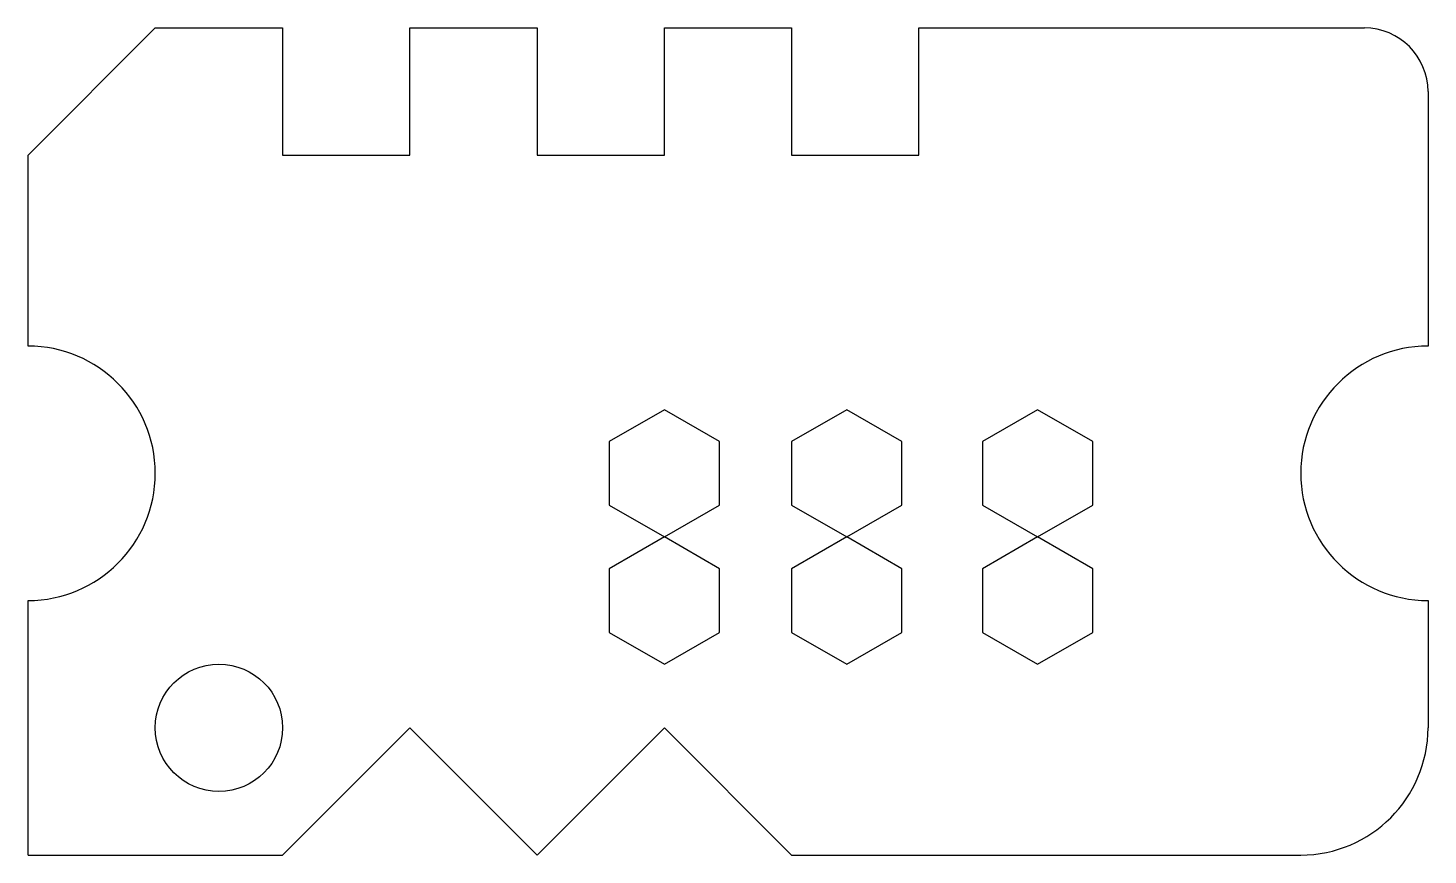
# Model space of a CAD drawing. Header units: millimetres. Extents: x 20 to 240, y 20 to 150.
import ezdxf

# ---------------------------------------------------------------- set-up
doc = ezdxf.new("R2010")
doc.units = ezdxf.units.MM

msp = doc.modelspace()

# ---------------------------------------------------------------- linework, layer by layer
for p, q in [((20, 130), (40, 150)), ((40, 150), (60, 150)), ((60, 150), (60, 130)), ((80, 130), (80, 150)), ((80, 150), (100, 150)), ((100, 150), (100, 130)), ((120, 130), (120, 150)), ((120, 150), (140, 150)), ((140, 150), (140, 130)), ((160, 130), (160, 150)), ((160, 150), (230, 150)), ((240, 140), (240, 100)), ((20, 100), (20, 130)), ((60, 130), (80, 130)), ((100, 130), (120, 130)), ((140, 130), (160, 130)), ((20, 20), (20, 60)), ((240, 60), (240, 40)), ((60, 20), (80, 40)), ((80, 40), (100, 20)), ((100, 20), (120, 40)), ((120, 40), (140, 20)), ((20, 20), (60, 20)), ((140, 20), (220, 20))]:
    msp.add_line(p, q)
for points in [[(120, 90), (111.34, 85), (111.34, 75), (120, 70), (128.66, 75), (128.66, 85)], [(148.66, 90), (140, 85), (140, 75), (148.66, 70), (157.32, 75), (157.32, 85)], [(178.66, 90), (170, 85), (170, 75), (178.66, 70), (187.32, 75), (187.32, 85)], [(120, 70), (111.34, 65), (111.34, 55), (120, 50), (128.66, 55), (128.66, 65)], [(148.66, 70), (140, 65), (140, 55), (148.66, 50), (157.32, 55), (157.32, 65)], [(178.66, 70), (170, 65), (170, 55), (178.66, 50), (187.32, 55), (187.32, 65)]]:
    msp.add_lwpolyline(points, close=True)
msp.add_circle((50, 40), 10)
for centre, radius, start, end in [((230, 140), 10, 0, 90), ((20, 80), 20, 270, 90), ((240, 80), 20, 90, 270), ((220, 40), 20, 270, 0)]:
    msp.add_arc(centre, radius, start, end)

doc.saveas('drawing.dxf')
